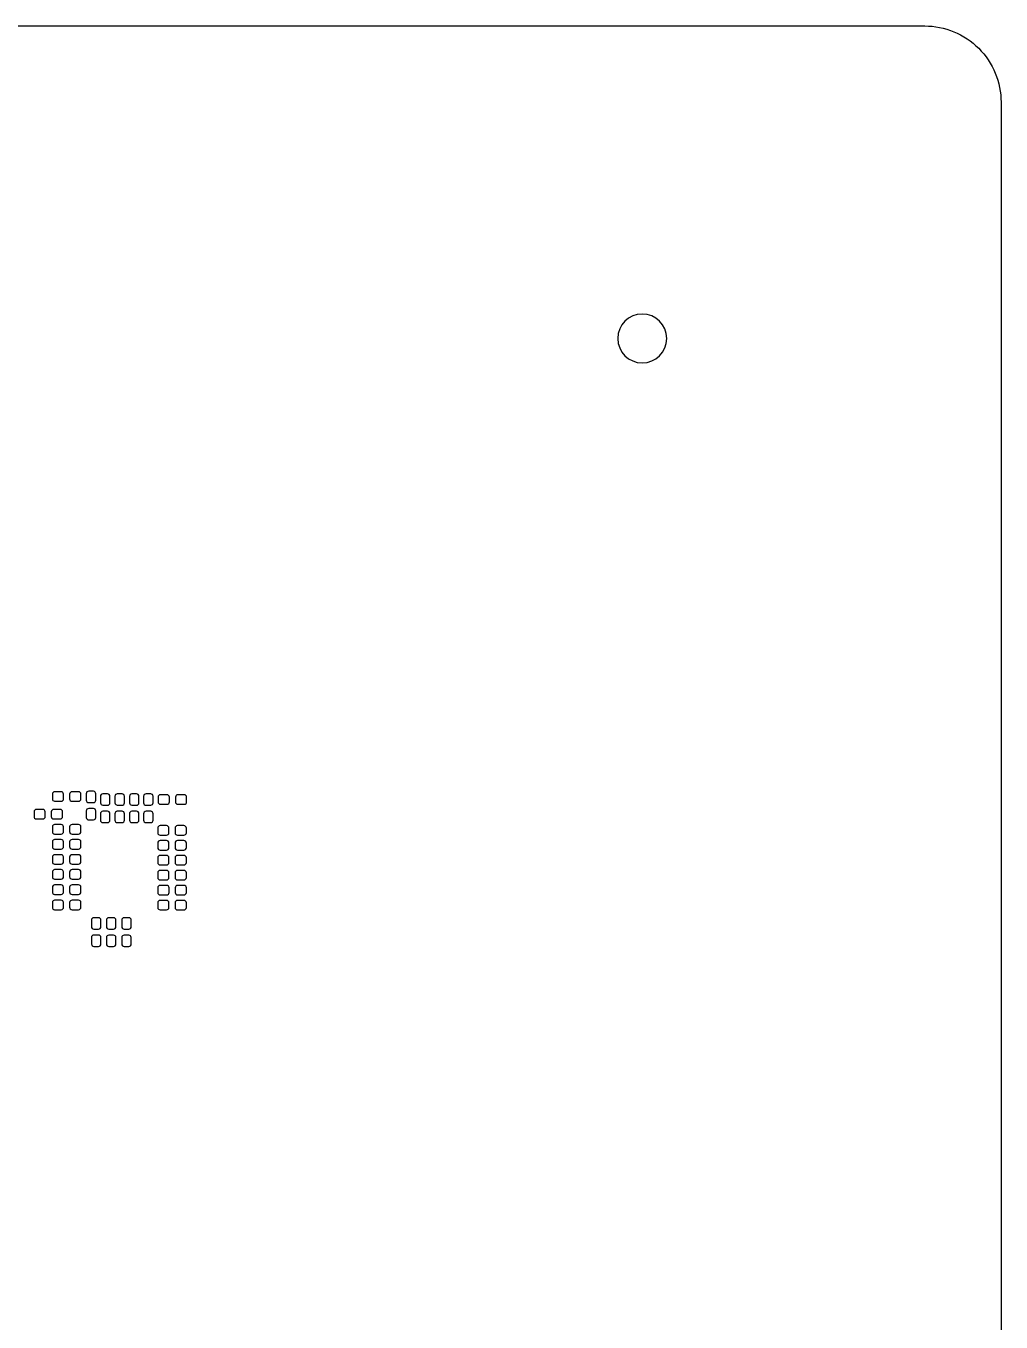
# Model space of a CAD drawing. Extents: x 48 to 223, y -90 to 79.
# Drawn here: x 125.5 to 189.3, y -5.5 to 79.3 of the extents above; entities that cross this region are included whole.
import ezdxf

# ---------------------------------------------------------------- set-up
doc = ezdxf.new("R2010")
doc.units = 0
doc.header["$MEASUREMENT"] = 0
doc.layers.get('0').update_dxf_attribs({"linetype": 'CONTINUOUS'})

msp = doc.modelspace()

# ---------------------------------------------------------------- linework, layer by layer
for points in [[(49.347, 74.306, -0.414214), (54.347, 79.306), (54.347, 79.306), (184.347, 79.306), (184.347, 79.306, -0.414214), (189.347, 74.306), (189.347, 74.306), (189.347, -45.694), (189.347, -45.694, -0.414214), (184.347, -50.694), (184.347, -50.694), (54.347, -50.694), (54.347, -50.694, -0.414214), (49.347, -45.694), (49.347, -45.694), (49.347, 74.306)], [(164.26, 58.85, 1), (167.46, 58.85), (167.46, 58.85, 1), (164.26, 58.85)], [(127.98, 29.03, 0.410331), (127.83, 29.18), (127.83, 29.18), (127.4, 29.18), (127.4, 29.18, 0.406484), (127.25, 29.03), (127.25, 29.03), (127.25, 28.72), (127.25, 28.72, 0.410718), (127.4, 28.56), (127.4, 28.56), (127.83, 28.56), (127.83, 28.56, 0.414529), (127.98, 28.72), (127.98, 28.72), (127.98, 29.03)], [(129.12, 29.03, 0.420153), (128.96, 29.18), (128.96, 29.18), (128.54, 29.18), (128.54, 29.18, 0.416377), (128.38, 29.03), (128.38, 29.03), (128.38, 28.72), (128.38, 28.72, 0.419784), (128.54, 28.56), (128.54, 28.56), (128.96, 28.56), (128.96, 28.56, 0.42352), (129.12, 28.72), (129.12, 28.72), (129.12, 29.03)], [(130.09, 29.05, 0.42012), (129.94, 29.21), (129.94, 29.21), (129.63, 29.21), (129.63, 29.21, 0.42735), (129.47, 29.05), (129.47, 29.05), (129.47, 28.63), (129.47, 28.63, 0.419771), (129.63, 28.47), (129.63, 28.47), (129.94, 28.47), (129.94, 28.47, 0.412624), (130.09, 28.63), (130.09, 28.63), (130.09, 29.05)], [(131.02, 28.88, 0.419743), (130.86, 29.04), (130.86, 29.04), (130.55, 29.04), (130.55, 29.04, 0.408909), (130.4, 28.88), (130.4, 28.88), (130.4, 28.45), (130.4, 28.45, 0.400937), (130.55, 28.3), (130.55, 28.3), (130.86, 28.3), (130.86, 28.3, 0.41248), (131.02, 28.45), (131.02, 28.45), (131.02, 28.88)], [(131.97, 28.88, 0.419761), (131.81, 29.04), (131.81, 29.04), (131.5, 29.04), (131.5, 29.04, 0.408891), (131.35, 28.88), (131.35, 28.88), (131.35, 28.45), (131.35, 28.45, 0.400919), (131.5, 28.3), (131.5, 28.3), (131.81, 28.3), (131.81, 28.3, 0.412498), (131.97, 28.45), (131.97, 28.45), (131.97, 28.88)], [(132.92, 28.88, 0.419743), (132.76, 29.04), (132.76, 29.04), (132.45, 29.04), (132.45, 29.04, 0.408891), (132.3, 28.88), (132.3, 28.88), (132.3, 28.45), (132.3, 28.45, 0.400919), (132.45, 28.3), (132.45, 28.3), (132.76, 28.3), (132.76, 28.3, 0.41248), (132.92, 28.45), (132.92, 28.45), (132.92, 28.88)], [(133.84, 28.88, 0.410753), (133.69, 29.04), (133.69, 29.04), (133.38, 29.04), (133.38, 29.04, 0.417899), (133.22, 28.88), (133.22, 28.88), (133.22, 28.45), (133.22, 28.45, 0.410659), (133.38, 28.3), (133.38, 28.3), (133.69, 28.3), (133.69, 28.3, 0.402756), (133.84, 28.45), (133.84, 28.45), (133.84, 28.88)], [(134.91, 28.83, 0.420195), (134.75, 28.98), (134.75, 28.98), (134.33, 28.98), (134.33, 28.98, 0.416419), (134.17, 28.83), (134.17, 28.83), (134.17, 28.52), (134.17, 28.52, 0.41978), (134.33, 28.36), (134.33, 28.36), (134.75, 28.36), (134.75, 28.36, 0.423515), (134.91, 28.52), (134.91, 28.52), (134.91, 28.83)], [(136.04, 28.83, 0.410336), (135.89, 28.98), (135.89, 28.98), (135.46, 28.98), (135.46, 28.98, 0.406526), (135.31, 28.83), (135.31, 28.83), (135.31, 28.52), (135.31, 28.52, 0.410714), (135.46, 28.36), (135.46, 28.36), (135.89, 28.36), (135.89, 28.36, 0.414488), (136.04, 28.52), (136.04, 28.52), (136.04, 28.83)], [(126.78, 27.87, 0.410322), (126.63, 28.02), (126.63, 28.02), (126.2, 28.02), (126.2, 28.02, 0.406512), (126.05, 27.87), (126.05, 27.87), (126.05, 27.56), (126.05, 27.56, 0.410727), (126.2, 27.4), (126.2, 27.4), (126.63, 27.4), (126.63, 27.4, 0.414501), (126.78, 27.56), (126.78, 27.56), (126.78, 27.87)], [(127.92, 27.87, 0.420181), (127.76, 28.02), (127.76, 28.02), (127.34, 28.02), (127.34, 28.02, 0.416368), (127.18, 27.87), (127.18, 27.87), (127.18, 27.56), (127.18, 27.56, 0.419757), (127.34, 27.4), (127.34, 27.4), (127.76, 27.4), (127.76, 27.4, 0.423529), (127.92, 27.56), (127.92, 27.56), (127.92, 27.87)], [(130.09, 27.92, 0.410758), (129.94, 28.08), (129.94, 28.08), (129.63, 28.08), (129.63, 28.08, 0.417885), (129.47, 27.92), (129.47, 27.92), (129.47, 27.49), (129.47, 27.49, 0.410673), (129.63, 27.34), (129.63, 27.34), (129.94, 27.34), (129.94, 27.34, 0.402788), (130.09, 27.49), (130.09, 27.49), (130.09, 27.92)], [(131.02, 27.74, 0.429281), (130.86, 27.9), (130.86, 27.9), (130.55, 27.9), (130.55, 27.9, 0.41814), (130.4, 27.74), (130.4, 27.74), (130.4, 27.32), (130.4, 27.32, 0.41075), (130.55, 27.16), (130.55, 27.16), (130.86, 27.16), (130.86, 27.16, 0.421643), (131.02, 27.32), (131.02, 27.32), (131.02, 27.74)], [(131.97, 27.74, 0.4293), (131.81, 27.9), (131.81, 27.9), (131.5, 27.9), (131.5, 27.9, 0.418121), (131.35, 27.74), (131.35, 27.74), (131.35, 27.32), (131.35, 27.32, 0.410732), (131.5, 27.16), (131.5, 27.16), (131.81, 27.16), (131.81, 27.16, 0.421662), (131.97, 27.32), (131.97, 27.32), (131.97, 27.74)], [(132.92, 27.74, 0.429281), (132.76, 27.9), (132.76, 27.9), (132.45, 27.9), (132.45, 27.9, 0.418121), (132.3, 27.74), (132.3, 27.74), (132.3, 27.32), (132.3, 27.32, 0.410732), (132.45, 27.16), (132.45, 27.16), (132.76, 27.16), (132.76, 27.16, 0.421643), (132.92, 27.32), (132.92, 27.32), (132.92, 27.74)], [(133.84, 27.74, 0.420086), (133.69, 27.9), (133.69, 27.9), (133.38, 27.9), (133.38, 27.9, 0.427336), (133.22, 27.74), (133.22, 27.74), (133.22, 27.32), (133.22, 27.32, 0.41978), (133.38, 27.16), (133.38, 27.16), (133.69, 27.16), (133.69, 27.16, 0.412614), (133.84, 27.32), (133.84, 27.32), (133.84, 27.74)], [(127.98, 26.88, 0.410336), (127.83, 27.03), (127.83, 27.03), (127.4, 27.03), (127.4, 27.03, 0.406489), (127.25, 26.88), (127.25, 26.88), (127.25, 26.57), (127.25, 26.57, 0.410713), (127.4, 26.41), (127.4, 26.41), (127.83, 26.41), (127.83, 26.41, 0.414525), (127.98, 26.57), (127.98, 26.57), (127.98, 26.88)], [(129.12, 26.88, 0.420158), (128.96, 27.03), (128.96, 27.03), (128.54, 27.03), (128.54, 27.03, 0.416382), (128.38, 26.88), (128.38, 26.88), (128.38, 26.57), (128.38, 26.57, 0.41978), (128.54, 26.41), (128.54, 26.41), (128.96, 26.41), (128.96, 26.41, 0.423515), (129.12, 26.57), (129.12, 26.57), (129.12, 26.88)], [(134.88, 26.8, 0.420162), (134.73, 26.96), (134.73, 26.96), (134.3, 26.96), (134.3, 26.96, 0.416244), (134.15, 26.8), (134.15, 26.8), (134.15, 26.49), (134.15, 26.49, 0.40091), (134.3, 26.34), (134.3, 26.34), (134.73, 26.34), (134.73, 26.34, 0.404611), (134.88, 26.49), (134.88, 26.49), (134.88, 26.8)], [(136.02, 26.8, 0.429312), (135.86, 26.96), (135.86, 26.96), (135.44, 26.96), (135.44, 26.96, 0.425436), (135.28, 26.8), (135.28, 26.8), (135.28, 26.49), (135.28, 26.49, 0.410668), (135.44, 26.34), (135.44, 26.34), (135.86, 26.34), (135.86, 26.34, 0.414337), (136.02, 26.49), (136.02, 26.49), (136.02, 26.8)], [(127.98, 25.9, 0.410355), (127.83, 26.05), (127.83, 26.05), (127.4, 26.05), (127.4, 26.05, 0.406507), (127.25, 25.9), (127.25, 25.9), (127.25, 25.59), (127.25, 25.59, 0.410695), (127.4, 25.43), (127.4, 25.43), (127.83, 25.43), (127.83, 25.43, 0.414506), (127.98, 25.59), (127.98, 25.59), (127.98, 25.9)], [(129.12, 25.9, 0.420177), (128.96, 26.05), (128.96, 26.05), (128.54, 26.05), (128.54, 26.05, 0.416401), (128.38, 25.9), (128.38, 25.9), (128.38, 25.59), (128.38, 25.59, 0.419761), (128.54, 25.43), (128.54, 25.43), (128.96, 25.43), (128.96, 25.43, 0.423497), (129.12, 25.59), (129.12, 25.59), (129.12, 25.9)], [(134.88, 25.83, 0.410326), (134.73, 25.98), (134.73, 25.98), (134.3, 25.98), (134.3, 25.98, 0.406498), (134.15, 25.83), (134.15, 25.83), (134.15, 25.52), (134.15, 25.52, 0.410704), (134.3, 25.36), (134.3, 25.36), (134.73, 25.36), (134.73, 25.36, 0.414497), (134.88, 25.52), (134.88, 25.52), (134.88, 25.83)], [(136.02, 25.83, 0.420186), (135.86, 25.98), (135.86, 25.98), (135.44, 25.98), (135.44, 25.98, 0.416391), (135.28, 25.83), (135.28, 25.83), (135.28, 25.52), (135.28, 25.52, 0.419771), (135.44, 25.36), (135.44, 25.36), (135.86, 25.36), (135.86, 25.36, 0.423524), (136.02, 25.52), (136.02, 25.52), (136.02, 25.83)], [(127.98, 24.91, 0.41035), (127.83, 25.06), (127.83, 25.06), (127.4, 25.06), (127.4, 25.06, 0.406502), (127.25, 24.91), (127.25, 24.91), (127.25, 24.6), (127.25, 24.6, 0.4107), (127.4, 24.44), (127.4, 24.44), (127.83, 24.44), (127.83, 24.44, 0.414511), (127.98, 24.6), (127.98, 24.6), (127.98, 24.91)], [(129.12, 24.91, 0.420172), (128.96, 25.06), (128.96, 25.06), (128.54, 25.06), (128.54, 25.06, 0.416396), (128.38, 24.91), (128.38, 24.91), (128.38, 24.6), (128.38, 24.6, 0.419766), (128.54, 24.44), (128.54, 24.44), (128.96, 24.44), (128.96, 24.44, 0.423501), (129.12, 24.6), (129.12, 24.6), (129.12, 24.91)], [(134.88, 24.85, 0.420172), (134.73, 25.01), (134.73, 25.01), (134.3, 25.01), (134.3, 25.01, 0.416253), (134.15, 24.85), (134.15, 24.85), (134.15, 24.54), (134.15, 24.54, 0.400901), (134.3, 24.39), (134.3, 24.39), (134.73, 24.39), (134.73, 24.39, 0.404602), (134.88, 24.54), (134.88, 24.54), (134.88, 24.85)], [(136.02, 24.85, 0.429322), (135.86, 25.01), (135.86, 25.01), (135.44, 25.01), (135.44, 25.01, 0.425445), (135.28, 24.85), (135.28, 24.85), (135.28, 24.54), (135.28, 24.54, 0.410659), (135.44, 24.39), (135.44, 24.39), (135.86, 24.39), (135.86, 24.39, 0.414328), (136.02, 24.54), (136.02, 24.54), (136.02, 24.85)], [(127.98, 23.93, 0.41034), (127.83, 24.08), (127.83, 24.08), (127.4, 24.08), (127.4, 24.08, 0.406493), (127.25, 23.93), (127.25, 23.93), (127.25, 23.62), (127.25, 23.62, 0.410709), (127.4, 23.46), (127.4, 23.46), (127.83, 23.46), (127.83, 23.46, 0.41452), (127.98, 23.62), (127.98, 23.62), (127.98, 23.93)], [(129.12, 23.93, 0.420162), (128.96, 24.08), (128.96, 24.08), (128.54, 24.08), (128.54, 24.08, 0.416387), (128.38, 23.93), (128.38, 23.93), (128.38, 23.62), (128.38, 23.62, 0.419775), (128.54, 23.46), (128.54, 23.46), (128.96, 23.46), (128.96, 23.46, 0.423511), (129.12, 23.62), (129.12, 23.62), (129.12, 23.93)], [(134.88, 23.88, 0.410336), (134.73, 24.03), (134.73, 24.03), (134.3, 24.03), (134.3, 24.03, 0.406507), (134.15, 23.88), (134.15, 23.88), (134.15, 23.57), (134.15, 23.57, 0.410695), (134.3, 23.41), (134.3, 23.41), (134.73, 23.41), (134.73, 23.41, 0.414488), (134.88, 23.57), (134.88, 23.57), (134.88, 23.88)], [(136.02, 23.88, 0.420195), (135.86, 24.03), (135.86, 24.03), (135.44, 24.03), (135.44, 24.03, 0.416401), (135.28, 23.88), (135.28, 23.88), (135.28, 23.57), (135.28, 23.57, 0.419761), (135.44, 23.41), (135.44, 23.41), (135.86, 23.41), (135.86, 23.41, 0.423515), (136.02, 23.57), (136.02, 23.57), (136.02, 23.88)], [(127.98, 22.93, 0.410336), (127.83, 23.08), (127.83, 23.08), (127.4, 23.08), (127.4, 23.08, 0.406489), (127.25, 22.93), (127.25, 22.93), (127.25, 22.62), (127.25, 22.62, 0.410713), (127.4, 22.46), (127.4, 22.46), (127.83, 22.46), (127.83, 22.46, 0.414525), (127.98, 22.62), (127.98, 22.62), (127.98, 22.93)], [(129.12, 22.93, 0.420158), (128.96, 23.08), (128.96, 23.08), (128.54, 23.08), (128.54, 23.08, 0.416382), (128.38, 22.93), (128.38, 22.93), (128.38, 22.62), (128.38, 22.62, 0.41978), (128.54, 22.46), (128.54, 22.46), (128.96, 22.46), (128.96, 22.46, 0.423515), (129.12, 22.62), (129.12, 22.62), (129.12, 22.93)], [(134.89, 22.89, 0.427365), (134.73, 23.05), (134.73, 23.05), (134.31, 23.05), (134.31, 23.05, 0.42353), (134.15, 22.89), (134.15, 22.89), (134.15, 22.58), (134.15, 22.58, 0.412576), (134.31, 22.43), (134.31, 22.43), (134.73, 22.43), (134.73, 22.43, 0.416286), (134.89, 22.58), (134.89, 22.58), (134.89, 22.89)], [(136.02, 22.89, 0.418256), (135.87, 23.05), (135.87, 23.05), (135.44, 23.05), (135.44, 23.05, 0.4144), (135.29, 22.89), (135.29, 22.89), (135.29, 22.58), (135.29, 22.58, 0.402791), (135.44, 22.43), (135.44, 22.43), (135.87, 22.43), (135.87, 22.43, 0.406517), (136.02, 22.58), (136.02, 22.58), (136.02, 22.89)], [(127.98, 21.93, 0.410331), (127.83, 22.08), (127.83, 22.08), (127.4, 22.08), (127.4, 22.08, 0.406484), (127.25, 21.93), (127.25, 21.93), (127.25, 21.62), (127.25, 21.62, 0.410718), (127.4, 21.46), (127.4, 21.46), (127.83, 21.46), (127.83, 21.46, 0.414529), (127.98, 21.62), (127.98, 21.62), (127.98, 21.93)], [(129.12, 21.93, 0.420153), (128.96, 22.08), (128.96, 22.08), (128.54, 22.08), (128.54, 22.08, 0.416377), (128.38, 21.93), (128.38, 21.93), (128.38, 21.62), (128.38, 21.62, 0.419784), (128.54, 21.46), (128.54, 21.46), (128.96, 21.46), (128.96, 21.46, 0.42352), (129.12, 21.62), (129.12, 21.62), (129.12, 21.93)], [(134.88, 21.91, 0.422076), (134.73, 22.07), (134.73, 22.07), (134.3, 22.07), (134.3, 22.07, 0.418115), (134.15, 21.91), (134.15, 21.91), (134.15, 21.6), (134.15, 21.6, 0.399056), (134.3, 21.45), (134.3, 21.45), (134.73, 21.45), (134.73, 21.45, 0.402715), (134.88, 21.6), (134.88, 21.6), (134.88, 21.91)], [(136.02, 21.91, 0.431269), (135.86, 22.07), (135.86, 22.07), (135.44, 22.07), (135.44, 22.07, 0.42735), (135.28, 21.91), (135.28, 21.91), (135.28, 21.6), (135.28, 21.6, 0.40877), (135.44, 21.45), (135.44, 21.45), (135.86, 21.45), (135.86, 21.45, 0.412398), (136.02, 21.6), (136.02, 21.6), (136.02, 21.91)], [(130.43, 20.77, 0.420129), (130.28, 20.93), (130.28, 20.93), (129.97, 20.93), (129.97, 20.93, 0.42736), (129.81, 20.77), (129.81, 20.77), (129.81, 20.35), (129.81, 20.35, 0.419759), (129.97, 20.19), (129.97, 20.19), (130.28, 20.19), (130.28, 20.19, 0.412612), (130.43, 20.35), (130.43, 20.35), (130.43, 20.77)], [(131.41, 20.77, 0.414456), (131.26, 20.93), (131.26, 20.93), (130.95, 20.93), (130.95, 20.93, 0.42166), (130.79, 20.77), (130.79, 20.77), (130.79, 20.35), (130.79, 20.35, 0.425471), (130.95, 20.19), (130.95, 20.19), (131.26, 20.19), (131.26, 20.19, 0.418224), (131.41, 20.35), (131.41, 20.35), (131.41, 20.77)], [(132.41, 20.77, 0.414456), (132.26, 20.93), (132.26, 20.93), (131.95, 20.93), (131.95, 20.93, 0.421641), (131.79, 20.77), (131.79, 20.77), (131.79, 20.35), (131.79, 20.35, 0.425452), (131.95, 20.19), (131.95, 20.19), (132.26, 20.19), (132.26, 20.19, 0.418224), (132.41, 20.35), (132.41, 20.35), (132.41, 20.77)], [(130.43, 19.64, 0.410767), (130.28, 19.8), (130.28, 19.8), (129.97, 19.8), (129.97, 19.8, 0.417895), (129.81, 19.64), (129.81, 19.64), (129.81, 19.21), (129.81, 19.21, 0.410661), (129.97, 19.06), (129.97, 19.06), (130.28, 19.06), (130.28, 19.06, 0.402777), (130.43, 19.21), (130.43, 19.21), (130.43, 19.64)], [(131.41, 19.64, 0.404643), (131.26, 19.79), (131.26, 19.79), (130.95, 19.79), (130.95, 19.79, 0.412587), (130.79, 19.64), (130.79, 19.64), (130.79, 19.21), (130.79, 19.21, 0.416405), (130.95, 19.06), (130.95, 19.06), (131.26, 19.06), (131.26, 19.06, 0.408412), (131.41, 19.21), (131.41, 19.21), (131.41, 19.64)], [(132.41, 19.64, 0.404643), (132.26, 19.79), (132.26, 19.79), (131.95, 19.79), (131.95, 19.79, 0.412569), (131.79, 19.64), (131.79, 19.64), (131.79, 19.21), (131.79, 19.21, 0.416387), (131.95, 19.06), (131.95, 19.06), (132.26, 19.06), (132.26, 19.06, 0.408412), (132.41, 19.21), (132.41, 19.21), (132.41, 19.64)]]:
    msp.add_lwpolyline(points, format="xyb")

doc.saveas('drawing.dxf')
